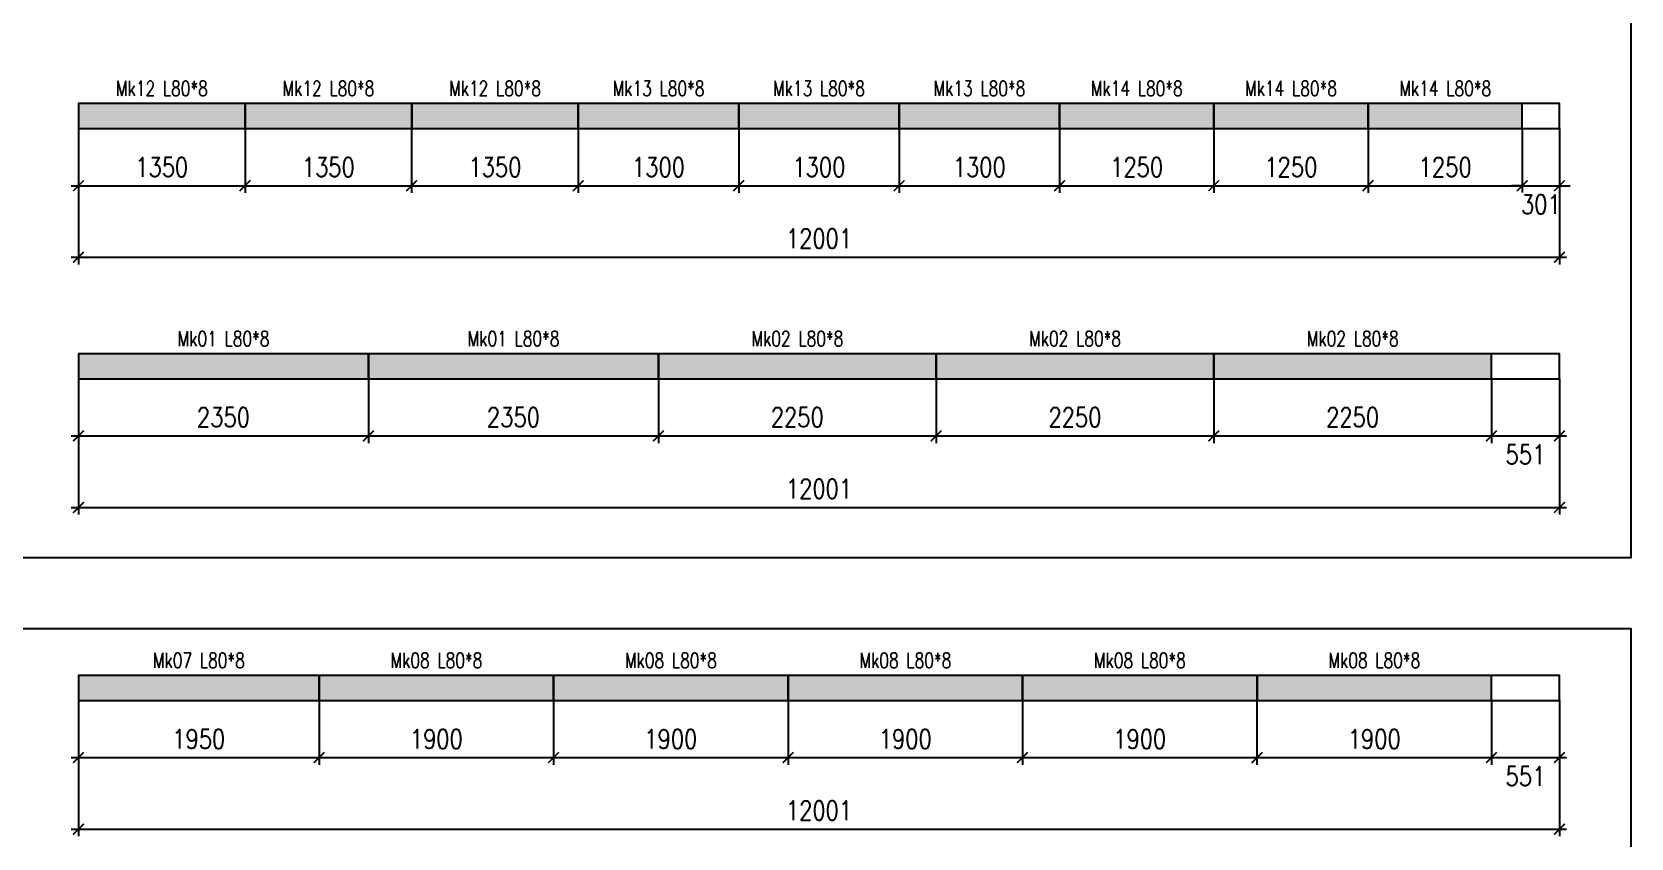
# Model space of a CAD drawing. Header units: millimetres. Extents: x -56 to 421004, y -1 to 91234.
# Drawn here: x 237506 to 250464, y 64003 to 70540 of the extents above; entities that cross this region are included whole.
import ezdxf
from ezdxf.enums import TextEntityAlignment as Align

# ---------------------------------------------------------------- set-up
doc = ezdxf.new("R2010")
doc.units = ezdxf.units.MM
doc.styles.add('EasyCutStyle', font='romans.shx', dxfattribs={"width": 0.8})
doc.styles.add('EasyCutStyleOptimezeBars', font='Romans.shx', dxfattribs={"width": 0.8})
doc.dimstyles.new('EasyCutDimOptimezeBars', dxfattribs={"dimscale": 57.971, "dimtxt": 2.7, "dimasz": 1.5, "dimexe": 1, "dimexo": 0, "dimgap": 1.25, "dimtad": 1, "dimdec": 1, "dimrnd": 0.5, "dimzin": 12, "dimdsep": 46, "dimtxsty": 'EasyCutStyleOptimezeBars', "dimblk": 'ARCHTICK', "dimblk1": 'ARCHTICK', "dimblk2": 'ARCHTICK', "dimcen": 1, "dimdle": 1, "dimclrd": 1, "dimclre": 1, "dimclrt": 3, "dimadec": 3, "dimazin": 0, "dimtfac": 1, "dimtdec": 1, "dimtix": 1, "dimtmove": 0, "dimatfit": 3, "dimfxl": 1, "dimtfill": 1, "dimtolj": 1, "dimtzin": 0, "dimarcsym": 0})

# ---------------------------------------------------------------- blocks, each defined once
blk = doc.blocks.new('_ArchTick')
at = {"color": 0, "linetype": 'ByBlock', "const_width": 0.15}
blk.add_lwpolyline([(-0.5, -0.5), (0.5, 0.5)], dxfattribs=at)
blk = doc.blocks.new('*D1438')
at = {"color": 1, "lineweight": -2}
for p, q in [((237883, 69757), (237883, 69235)), ((239233, 69757), (239233, 69235)), ((237825, 69293), (239291, 69293))]:
    blk.add_line(p, q, dxfattribs=at)
at = {"layer": 'Defpoints', "color": 0}
for p in [(237883, 69757), (239233, 69757), (239233, 69293)]:
    blk.add_point(p, dxfattribs=at)
at = {"color": 1, "lineweight": -2, "xscale": 86.9637, "yscale": 86.9637, "zscale": 86.9637, "rotation": 180}
blk.add_blockref('_ArchTick', (237883, 69293), dxfattribs=at)
at = {"color": 1, "lineweight": -2, "xscale": 86.9637, "yscale": 86.9637, "zscale": 86.9637}
blk.add_blockref('_ArchTick', (239233, 69293), dxfattribs=at)
at = {"color": 3, "insert": (238558, 69444), "char_height": 156.5, "attachment_point": 5, "style": 'EasyCutStyleOptimezeBars', "bg_fill": 3, "box_fill_scale": 1.1, "bg_fill_color": 256, "bg_fill_true_color": 13158600, "bg_fill_transparency": 14539248}
blk.add_mtext('\\A1;1350', dxfattribs=at)
blk = doc.blocks.new('*D1439')
at = {"color": 1, "lineweight": -2}
for p, q in [((239233, 69757), (239233, 69235)), ((240583, 69757), (240583, 69235)), ((239175, 69293), (240641, 69293))]:
    blk.add_line(p, q, dxfattribs=at)
at = {"layer": 'Defpoints', "color": 0}
for p in [(239233, 69757), (240583, 69757), (240583, 69293)]:
    blk.add_point(p, dxfattribs=at)
at = {"color": 1, "lineweight": -2, "xscale": 86.9637, "yscale": 86.9637, "zscale": 86.9637, "rotation": 180}
blk.add_blockref('_ArchTick', (239233, 69293), dxfattribs=at)
at = {"color": 1, "lineweight": -2, "xscale": 86.9637, "yscale": 86.9637, "zscale": 86.9637}
blk.add_blockref('_ArchTick', (240583, 69293), dxfattribs=at)
at = {"color": 3, "insert": (239908, 69444), "char_height": 156.5, "attachment_point": 5, "style": 'EasyCutStyleOptimezeBars', "bg_fill": 3, "box_fill_scale": 1.1, "bg_fill_color": 256, "bg_fill_true_color": 13158600, "bg_fill_transparency": 14548288}
blk.add_mtext('\\A1;1350', dxfattribs=at)
blk = doc.blocks.new('*D1440')
at = {"color": 1, "lineweight": -2}
for p, q in [((240583, 69757), (240583, 69235)), ((241933, 69757), (241933, 69235)), ((240525, 69293), (241991, 69293))]:
    blk.add_line(p, q, dxfattribs=at)
at = {"layer": 'Defpoints', "color": 0}
for p in [(240583, 69757), (241933, 69757), (241933, 69293)]:
    blk.add_point(p, dxfattribs=at)
at = {"color": 1, "lineweight": -2, "xscale": 86.9637, "yscale": 86.9637, "zscale": 86.9637, "rotation": 180}
blk.add_blockref('_ArchTick', (240583, 69293), dxfattribs=at)
at = {"color": 1, "lineweight": -2, "xscale": 86.9637, "yscale": 86.9637, "zscale": 86.9637}
blk.add_blockref('_ArchTick', (241933, 69293), dxfattribs=at)
at = {"color": 3, "insert": (241258, 69444), "char_height": 156.5, "attachment_point": 5, "style": 'EasyCutStyleOptimezeBars', "bg_fill": 3, "box_fill_scale": 1.1, "bg_fill_color": 256, "bg_fill_true_color": 13158600, "bg_fill_transparency": 92840}
blk.add_mtext('\\A1;1350', dxfattribs=at)
blk = doc.blocks.new('*D1441')
at = {"color": 1, "lineweight": -2}
for p, q in [((241933, 69757), (241933, 69235)), ((243233, 69757), (243233, 69235)), ((241875, 69293), (243291, 69293))]:
    blk.add_line(p, q, dxfattribs=at)
at = {"layer": 'Defpoints', "color": 0}
for p in [(241933, 69757), (243233, 69757), (243233, 69293)]:
    blk.add_point(p, dxfattribs=at)
at = {"color": 1, "lineweight": -2, "xscale": 86.9637, "yscale": 86.9637, "zscale": 86.9637, "rotation": 180}
blk.add_blockref('_ArchTick', (241933, 69293), dxfattribs=at)
at = {"color": 1, "lineweight": -2, "xscale": 86.9637, "yscale": 86.9637, "zscale": 86.9637}
blk.add_blockref('_ArchTick', (243233, 69293), dxfattribs=at)
at = {"color": 3, "insert": (242583, 69444), "char_height": 156.5, "attachment_point": 5, "style": 'EasyCutStyleOptimezeBars', "bg_fill": 3, "box_fill_scale": 1.1, "bg_fill_color": 256, "bg_fill_true_color": 13158600, "bg_fill_transparency": 0}
blk.add_mtext('\\A1;1300', dxfattribs=at)
blk = doc.blocks.new('*D1442')
at = {"color": 1, "lineweight": -2}
for p, q in [((243233, 69757), (243233, 69235)), ((244533, 69757), (244533, 69235)), ((243175, 69293), (244591, 69293))]:
    blk.add_line(p, q, dxfattribs=at)
at = {"layer": 'Defpoints', "color": 0}
for p in [(243233, 69757), (244533, 69757), (244533, 69293)]:
    blk.add_point(p, dxfattribs=at)
at = {"color": 1, "lineweight": -2, "xscale": 86.9637, "yscale": 86.9637, "zscale": 86.9637, "rotation": 180}
blk.add_blockref('_ArchTick', (243233, 69293), dxfattribs=at)
at = {"color": 1, "lineweight": -2, "xscale": 86.9637, "yscale": 86.9637, "zscale": 86.9637}
blk.add_blockref('_ArchTick', (244533, 69293), dxfattribs=at)
at = {"color": 3, "insert": (243883, 69444), "char_height": 156.5, "attachment_point": 5, "style": 'EasyCutStyleOptimezeBars', "bg_fill": 3, "box_fill_scale": 1.1, "bg_fill_color": 256, "bg_fill_true_color": 13158600, "bg_fill_transparency": 93296}
blk.add_mtext('\\A1;1300', dxfattribs=at)
blk = doc.blocks.new('*D1443')
at = {"color": 1, "lineweight": -2}
for p, q in [((244533, 69757), (244533, 69235)), ((245833, 69757), (245833, 69235)), ((244475, 69293), (245891, 69293))]:
    blk.add_line(p, q, dxfattribs=at)
at = {"layer": 'Defpoints', "color": 0}
for p in [(244533, 69757), (245833, 69757), (245833, 69293)]:
    blk.add_point(p, dxfattribs=at)
at = {"color": 1, "lineweight": -2, "xscale": 86.9637, "yscale": 86.9637, "zscale": 86.9637, "rotation": 180}
blk.add_blockref('_ArchTick', (244533, 69293), dxfattribs=at)
at = {"color": 1, "lineweight": -2, "xscale": 86.9637, "yscale": 86.9637, "zscale": 86.9637}
blk.add_blockref('_ArchTick', (245833, 69293), dxfattribs=at)
at = {"color": 3, "insert": (245183, 69444), "char_height": 156.5, "attachment_point": 5, "style": 'EasyCutStyleOptimezeBars', "bg_fill": 3, "box_fill_scale": 1.1, "bg_fill_color": 256, "bg_fill_true_color": 13158600, "bg_fill_transparency": 4837207}
blk.add_mtext('\\A1;1300', dxfattribs=at)
blk = doc.blocks.new('*D1444')
at = {"color": 1, "lineweight": -2}
for p, q in [((245833, 69757), (245833, 69235)), ((247083, 69757), (247083, 69235)), ((245775, 69293), (247141, 69293))]:
    blk.add_line(p, q, dxfattribs=at)
at = {"layer": 'Defpoints', "color": 0}
for p in [(245833, 69757), (247083, 69757), (247083, 69293)]:
    blk.add_point(p, dxfattribs=at)
at = {"color": 1, "lineweight": -2, "xscale": 86.9637, "yscale": 86.9637, "zscale": 86.9637, "rotation": 180}
blk.add_blockref('_ArchTick', (245833, 69293), dxfattribs=at)
at = {"color": 1, "lineweight": -2, "xscale": 86.9637, "yscale": 86.9637, "zscale": 86.9637}
blk.add_blockref('_ArchTick', (247083, 69293), dxfattribs=at)
at = {"color": 3, "insert": (246458, 69444), "char_height": 156.5, "attachment_point": 5, "style": 'EasyCutStyleOptimezeBars', "bg_fill": 3, "box_fill_scale": 1.1, "bg_fill_color": 256, "bg_fill_true_color": 13158600, "bg_fill_transparency": 179572}
blk.add_mtext('\\A1;1250', dxfattribs=at)
blk = doc.blocks.new('*D1445')
at = {"color": 1, "lineweight": -2}
for p, q in [((247083, 69757), (247083, 69235)), ((248333, 69757), (248333, 69235)), ((247025, 69293), (248391, 69293))]:
    blk.add_line(p, q, dxfattribs=at)
at = {"layer": 'Defpoints', "color": 0}
for p in [(247083, 69757), (248333, 69757), (248333, 69293)]:
    blk.add_point(p, dxfattribs=at)
at = {"color": 1, "lineweight": -2, "xscale": 86.9637, "yscale": 86.9637, "zscale": 86.9637, "rotation": 180}
blk.add_blockref('_ArchTick', (247083, 69293), dxfattribs=at)
at = {"color": 1, "lineweight": -2, "xscale": 86.9637, "yscale": 86.9637, "zscale": 86.9637}
blk.add_blockref('_ArchTick', (248333, 69293), dxfattribs=at)
at = {"color": 3, "insert": (247708, 69444), "char_height": 156.5, "attachment_point": 5, "style": 'EasyCutStyleOptimezeBars', "bg_fill": 3, "box_fill_scale": 1.1, "bg_fill_color": 256, "bg_fill_true_color": 13158600, "bg_fill_transparency": 0}
blk.add_mtext('\\A1;1250', dxfattribs=at)
blk = doc.blocks.new('*D1446')
at = {"color": 1, "lineweight": -2}
for p, q in [((248333, 69757), (248333, 69235)), ((249583, 69757), (249583, 69235)), ((248275, 69293), (249641, 69293))]:
    blk.add_line(p, q, dxfattribs=at)
at = {"layer": 'Defpoints', "color": 0}
for p in [(248333, 69757), (249583, 69757), (249583, 69293)]:
    blk.add_point(p, dxfattribs=at)
at = {"color": 1, "lineweight": -2, "xscale": 86.9637, "yscale": 86.9637, "zscale": 86.9637, "rotation": 180}
blk.add_blockref('_ArchTick', (248333, 69293), dxfattribs=at)
at = {"color": 1, "lineweight": -2, "xscale": 86.9637, "yscale": 86.9637, "zscale": 86.9637}
blk.add_blockref('_ArchTick', (249583, 69293), dxfattribs=at)
at = {"color": 3, "insert": (248958, 69444), "char_height": 156.5, "attachment_point": 5, "style": 'EasyCutStyleOptimezeBars', "bg_fill": 3, "box_fill_scale": 1.1, "bg_fill_color": 256, "bg_fill_true_color": 13158600, "bg_fill_transparency": 4837208}
blk.add_mtext('\\A1;1250', dxfattribs=at)
blk = doc.blocks.new('*D1447')
at = {"color": 1, "lineweight": -2}
for p, q in [((249583, 69757), (249583, 69235)), ((249884, 69757), (249884, 69235)), ((249583, 69293), (249496, 69293)), ((249583, 69293), (249884, 69293)), ((249884, 69293), (249971, 69293))]:
    blk.add_line(p, q, dxfattribs=at)
at = {"layer": 'Defpoints', "color": 0}
for p in [(249583, 69757), (249884, 69757)]:
    blk.add_point(p, dxfattribs=at)
at = {"color": 1, "lineweight": -2, "xscale": 86.9637, "yscale": 86.9637, "zscale": 86.9637}
blk.add_blockref('_ArchTick', (249583, 69293), dxfattribs=at)
at = {"color": 1, "lineweight": -2, "xscale": 86.9637, "yscale": 86.9637, "zscale": 86.9637, "rotation": 180}
blk.add_blockref('_ArchTick', (249884, 69293), dxfattribs=at)
at = {"color": 3, "char_height": 156.5, "attachment_point": 5, "style": 'EasyCutStyleOptimezeBars', "bg_fill": 3, "box_fill_scale": 1.1, "bg_fill_color": 256, "bg_fill_true_color": 13158600}
for s, insert, bg_fill_transparency in [('\\A1;', (249734, 69496), 4837207), ('\\A1;301', (249734, 69142), 0)]:
    blk.add_mtext(s, dxfattribs=dict(at, insert=insert, bg_fill_transparency=bg_fill_transparency))
at = {"layer": 'Defpoints', "color": 0}
blk.add_point((249884, 69293), dxfattribs=at)
blk = doc.blocks.new('*D1448')
at = {"color": 1, "lineweight": -2}
for p, q in [((237883, 69757), (237883, 68655)), ((249884, 69757), (249884, 68655)), ((237825, 68713), (249942, 68713))]:
    blk.add_line(p, q, dxfattribs=at)
at = {"layer": 'Defpoints', "color": 0}
for p in [(237883, 69757), (249884, 69757), (249884, 68713)]:
    blk.add_point(p, dxfattribs=at)
at = {"color": 1, "lineweight": -2, "xscale": 86.9637, "yscale": 86.9637, "zscale": 86.9637, "rotation": 180}
blk.add_blockref('_ArchTick', (237883, 68713), dxfattribs=at)
at = {"color": 1, "lineweight": -2, "xscale": 86.9637, "yscale": 86.9637, "zscale": 86.9637}
blk.add_blockref('_ArchTick', (249884, 68713), dxfattribs=at)
at = {"color": 3, "insert": (243884, 68864), "char_height": 156.5, "attachment_point": 5, "style": 'EasyCutStyleOptimezeBars', "bg_fill": 3, "box_fill_scale": 1.1, "bg_fill_color": 256, "bg_fill_true_color": 13158600, "bg_fill_transparency": 14639216}
blk.add_mtext('\\A1;12001', dxfattribs=at)
blk = doc.blocks.new('*D1449')
at = {"color": 1, "lineweight": -2}
for p, q in [((237883, 67728), (237883, 67206)), ((240233, 67728), (240233, 67206)), ((237825, 67264), (240291, 67264))]:
    blk.add_line(p, q, dxfattribs=at)
at = {"layer": 'Defpoints', "color": 0}
for p in [(237883, 67728), (240233, 67728), (240233, 67264)]:
    blk.add_point(p, dxfattribs=at)
at = {"color": 1, "lineweight": -2, "xscale": 86.9637, "yscale": 86.9637, "zscale": 86.9637, "rotation": 180}
blk.add_blockref('_ArchTick', (237883, 67264), dxfattribs=at)
at = {"color": 1, "lineweight": -2, "xscale": 86.9637, "yscale": 86.9637, "zscale": 86.9637}
blk.add_blockref('_ArchTick', (240233, 67264), dxfattribs=at)
at = {"color": 3, "insert": (239058, 67415), "char_height": 156.5, "attachment_point": 5, "style": 'EasyCutStyleOptimezeBars', "bg_fill": 3, "box_fill_scale": 1.1, "bg_fill_color": 256, "bg_fill_true_color": 13158600, "bg_fill_transparency": 182152}
blk.add_mtext('\\A1;2350', dxfattribs=at)
blk = doc.blocks.new('*D1450')
at = {"color": 1, "lineweight": -2}
for p, q in [((240233, 67728), (240233, 67206)), ((242583, 67728), (242583, 67206)), ((240175, 67264), (242641, 67264))]:
    blk.add_line(p, q, dxfattribs=at)
at = {"layer": 'Defpoints', "color": 0}
for p in [(240233, 67728), (242583, 67728), (242583, 67264)]:
    blk.add_point(p, dxfattribs=at)
at = {"color": 1, "lineweight": -2, "xscale": 86.9637, "yscale": 86.9637, "zscale": 86.9637, "rotation": 180}
blk.add_blockref('_ArchTick', (240233, 67264), dxfattribs=at)
at = {"color": 1, "lineweight": -2, "xscale": 86.9637, "yscale": 86.9637, "zscale": 86.9637}
blk.add_blockref('_ArchTick', (242583, 67264), dxfattribs=at)
at = {"color": 3, "insert": (241408, 67415), "char_height": 156.5, "attachment_point": 5, "style": 'EasyCutStyleOptimezeBars', "bg_fill": 3, "box_fill_scale": 1.1, "bg_fill_color": 256, "bg_fill_true_color": 13158600, "bg_fill_transparency": 181636}
blk.add_mtext('\\A1;2350', dxfattribs=at)
blk = doc.blocks.new('*D1451')
at = {"color": 1, "lineweight": -2}
for p, q in [((242583, 67728), (242583, 67206)), ((244833, 67728), (244833, 67206)), ((242525, 67264), (244891, 67264))]:
    blk.add_line(p, q, dxfattribs=at)
at = {"layer": 'Defpoints', "color": 0}
for p in [(242583, 67728), (244833, 67728), (244833, 67264)]:
    blk.add_point(p, dxfattribs=at)
at = {"color": 1, "lineweight": -2, "xscale": 86.9637, "yscale": 86.9637, "zscale": 86.9637, "rotation": 180}
blk.add_blockref('_ArchTick', (242583, 67264), dxfattribs=at)
at = {"color": 1, "lineweight": -2, "xscale": 86.9637, "yscale": 86.9637, "zscale": 86.9637}
blk.add_blockref('_ArchTick', (244833, 67264), dxfattribs=at)
at = {"color": 3, "insert": (243708, 67415), "char_height": 156.5, "attachment_point": 5, "style": 'EasyCutStyleOptimezeBars', "bg_fill": 3, "box_fill_scale": 1.1, "bg_fill_color": 256, "bg_fill_true_color": 13158600, "bg_fill_transparency": 182152}
blk.add_mtext('\\A1;2250', dxfattribs=at)
blk = doc.blocks.new('*D1452')
at = {"color": 1, "lineweight": -2}
for p, q in [((244833, 67728), (244833, 67206)), ((247083, 67728), (247083, 67206)), ((244775, 67264), (247141, 67264))]:
    blk.add_line(p, q, dxfattribs=at)
at = {"layer": 'Defpoints', "color": 0}
for p in [(244833, 67728), (247083, 67728), (247083, 67264)]:
    blk.add_point(p, dxfattribs=at)
at = {"color": 1, "lineweight": -2, "xscale": 86.9637, "yscale": 86.9637, "zscale": 86.9637, "rotation": 180}
blk.add_blockref('_ArchTick', (244833, 67264), dxfattribs=at)
at = {"color": 1, "lineweight": -2, "xscale": 86.9637, "yscale": 86.9637, "zscale": 86.9637}
blk.add_blockref('_ArchTick', (247083, 67264), dxfattribs=at)
at = {"color": 3, "insert": (245958, 67415), "char_height": 156.5, "attachment_point": 5, "style": 'EasyCutStyleOptimezeBars', "bg_fill": 3, "box_fill_scale": 1.1, "bg_fill_color": 256, "bg_fill_true_color": 13158600, "bg_fill_transparency": 0}
blk.add_mtext('\\A1;2250', dxfattribs=at)
blk = doc.blocks.new('*D1453')
at = {"color": 1, "lineweight": -2}
for p, q in [((247083, 67728), (247083, 67206)), ((249333, 67728), (249333, 67206)), ((247025, 67264), (249391, 67264))]:
    blk.add_line(p, q, dxfattribs=at)
at = {"layer": 'Defpoints', "color": 0}
for p in [(247083, 67728), (249333, 67728), (249333, 67264)]:
    blk.add_point(p, dxfattribs=at)
at = {"color": 1, "lineweight": -2, "xscale": 86.9637, "yscale": 86.9637, "zscale": 86.9637, "rotation": 180}
blk.add_blockref('_ArchTick', (247083, 67264), dxfattribs=at)
at = {"color": 1, "lineweight": -2, "xscale": 86.9637, "yscale": 86.9637, "zscale": 86.9637}
blk.add_blockref('_ArchTick', (249333, 67264), dxfattribs=at)
at = {"color": 3, "insert": (248208, 67415), "char_height": 156.5, "attachment_point": 5, "style": 'EasyCutStyleOptimezeBars', "bg_fill": 3, "box_fill_scale": 1.1, "bg_fill_color": 256, "bg_fill_true_color": 13158600, "bg_fill_transparency": 0}
blk.add_mtext('\\A1;2250', dxfattribs=at)
blk = doc.blocks.new('*D1454')
at = {"color": 1, "lineweight": -2}
for p, q in [((249333, 67728), (249333, 67206)), ((249884, 67728), (249884, 67206)), ((249275, 67264), (249942, 67264))]:
    blk.add_line(p, q, dxfattribs=at)
at = {"layer": 'Defpoints', "color": 0}
for p in [(249333, 67728), (249884, 67728), (249884, 67264)]:
    blk.add_point(p, dxfattribs=at)
at = {"color": 1, "lineweight": -2, "xscale": 86.9637, "yscale": 86.9637, "zscale": 86.9637, "rotation": 180}
blk.add_blockref('_ArchTick', (249333, 67264), dxfattribs=at)
at = {"color": 1, "lineweight": -2, "xscale": 86.9637, "yscale": 86.9637, "zscale": 86.9637}
blk.add_blockref('_ArchTick', (249884, 67264), dxfattribs=at)
at = {"color": 3, "insert": (249609, 67467), "char_height": 156.5, "attachment_point": 5, "style": 'EasyCutStyleOptimezeBars', "bg_fill": 3, "box_fill_scale": 1.1, "bg_fill_color": 256, "bg_fill_true_color": 13158600, "bg_fill_transparency": 183700}
blk.add_mtext('\\A1;', dxfattribs=at)
at = {"color": 3, "insert": (249609, 67113), "char_height": 156.5, "attachment_point": 5, "style": 'EasyCutStyleOptimezeBars', "bg_fill": 3, "box_fill_scale": 1.1, "bg_fill_color": 256, "bg_fill_true_color": 13158600, "bg_fill_transparency": 183700}
blk.add_mtext('\\A1;551', dxfattribs=at)
blk = doc.blocks.new('*D1455')
at = {"color": 1, "lineweight": -2}
for p, q in [((237883, 67728), (237883, 66626)), ((249884, 67728), (249884, 66626)), ((237825, 66684), (249942, 66684))]:
    blk.add_line(p, q, dxfattribs=at)
at = {"layer": 'Defpoints', "color": 0}
for p in [(237883, 67728), (249884, 67728), (249884, 66684)]:
    blk.add_point(p, dxfattribs=at)
at = {"color": 1, "lineweight": -2, "xscale": 86.9637, "yscale": 86.9637, "zscale": 86.9637, "rotation": 180}
blk.add_blockref('_ArchTick', (237883, 66684), dxfattribs=at)
at = {"color": 1, "lineweight": -2, "xscale": 86.9637, "yscale": 86.9637, "zscale": 86.9637}
blk.add_blockref('_ArchTick', (249884, 66684), dxfattribs=at)
at = {"color": 3, "insert": (243884, 66835), "char_height": 156.5, "attachment_point": 5, "style": 'EasyCutStyleOptimezeBars', "bg_fill": 3, "box_fill_scale": 1.1, "bg_fill_color": 256, "bg_fill_true_color": 13158600, "bg_fill_transparency": 184216}
blk.add_mtext('\\A1;12001', dxfattribs=at)
blk = doc.blocks.new('*D1456')
at = {"color": 1, "lineweight": -2}
for p, q in [((237883, 65119), (237883, 64597)), ((239833, 65119), (239833, 64597)), ((237825, 64655), (239891, 64655))]:
    blk.add_line(p, q, dxfattribs=at)
at = {"layer": 'Defpoints', "color": 0}
for p in [(237883, 65119), (239833, 65119), (239833, 64655)]:
    blk.add_point(p, dxfattribs=at)
at = {"color": 1, "lineweight": -2, "xscale": 86.9637, "yscale": 86.9637, "zscale": 86.9637, "rotation": 180}
blk.add_blockref('_ArchTick', (237883, 64655), dxfattribs=at)
at = {"color": 1, "lineweight": -2, "xscale": 86.9637, "yscale": 86.9637, "zscale": 86.9637}
blk.add_blockref('_ArchTick', (239833, 64655), dxfattribs=at)
at = {"color": 3, "insert": (238858, 64806), "char_height": 156.5, "attachment_point": 5, "style": 'EasyCutStyleOptimezeBars', "bg_fill": 3, "box_fill_scale": 1.1, "bg_fill_color": 256, "bg_fill_true_color": 13158600, "bg_fill_transparency": 15046544}
blk.add_mtext('\\A1;1950', dxfattribs=at)
blk = doc.blocks.new('*D1457')
at = {"color": 1, "lineweight": -2}
for p, q in [((239833, 65119), (239833, 64597)), ((241733, 65119), (241733, 64597)), ((239775, 64655), (241791, 64655))]:
    blk.add_line(p, q, dxfattribs=at)
at = {"layer": 'Defpoints', "color": 0}
for p in [(239833, 65119), (241733, 65119), (241733, 64655)]:
    blk.add_point(p, dxfattribs=at)
at = {"color": 1, "lineweight": -2, "xscale": 86.9637, "yscale": 86.9637, "zscale": 86.9637, "rotation": 180}
blk.add_blockref('_ArchTick', (239833, 64655), dxfattribs=at)
at = {"color": 1, "lineweight": -2, "xscale": 86.9637, "yscale": 86.9637, "zscale": 86.9637}
blk.add_blockref('_ArchTick', (241733, 64655), dxfattribs=at)
at = {"color": 3, "insert": (240783, 64806), "char_height": 156.5, "attachment_point": 5, "style": 'EasyCutStyleOptimezeBars', "bg_fill": 3, "box_fill_scale": 1.1, "bg_fill_color": 256, "bg_fill_true_color": 13158600, "bg_fill_transparency": 0}
blk.add_mtext('\\A1;1900', dxfattribs=at)
blk = doc.blocks.new('*D1458')
at = {"color": 1, "lineweight": -2}
for p, q in [((241733, 65119), (241733, 64597)), ((243633, 65119), (243633, 64597)), ((241675, 64655), (243691, 64655))]:
    blk.add_line(p, q, dxfattribs=at)
at = {"layer": 'Defpoints', "color": 0}
for p in [(241733, 65119), (243633, 65119), (243633, 64655)]:
    blk.add_point(p, dxfattribs=at)
at = {"color": 1, "lineweight": -2, "xscale": 86.9637, "yscale": 86.9637, "zscale": 86.9637, "rotation": 180}
blk.add_blockref('_ArchTick', (241733, 64655), dxfattribs=at)
at = {"color": 1, "lineweight": -2, "xscale": 86.9637, "yscale": 86.9637, "zscale": 86.9637}
blk.add_blockref('_ArchTick', (243633, 64655), dxfattribs=at)
at = {"color": 3, "insert": (242683, 64806), "char_height": 156.5, "attachment_point": 5, "style": 'EasyCutStyleOptimezeBars', "bg_fill": 3, "box_fill_scale": 1.1, "bg_fill_color": 256, "bg_fill_true_color": 13158600, "bg_fill_transparency": 15052336}
blk.add_mtext('\\A1;1900', dxfattribs=at)
blk = doc.blocks.new('*D1459')
at = {"color": 1, "lineweight": -2}
for p, q in [((243633, 65119), (243633, 64597)), ((245533, 65119), (245533, 64597)), ((243575, 64655), (245591, 64655))]:
    blk.add_line(p, q, dxfattribs=at)
at = {"layer": 'Defpoints', "color": 0}
for p in [(243633, 65119), (245533, 65119), (245533, 64655)]:
    blk.add_point(p, dxfattribs=at)
at = {"color": 1, "lineweight": -2, "xscale": 86.9637, "yscale": 86.9637, "zscale": 86.9637, "rotation": 180}
blk.add_blockref('_ArchTick', (243633, 64655), dxfattribs=at)
at = {"color": 1, "lineweight": -2, "xscale": 86.9637, "yscale": 86.9637, "zscale": 86.9637}
blk.add_blockref('_ArchTick', (245533, 64655), dxfattribs=at)
at = {"color": 3, "insert": (244583, 64806), "char_height": 156.5, "attachment_point": 5, "style": 'EasyCutStyleOptimezeBars', "bg_fill": 3, "box_fill_scale": 1.1, "bg_fill_color": 256, "bg_fill_true_color": 13158600, "bg_fill_transparency": 16174305}
blk.add_mtext('\\A1;1900', dxfattribs=at)
blk = doc.blocks.new('*D1460')
at = {"color": 1, "lineweight": -2}
for p, q in [((245533, 65119), (245533, 64597)), ((247433, 65119), (247433, 64597)), ((245475, 64655), (247491, 64655))]:
    blk.add_line(p, q, dxfattribs=at)
at = {"layer": 'Defpoints', "color": 0}
for p in [(245533, 65119), (247433, 65119), (247433, 64655)]:
    blk.add_point(p, dxfattribs=at)
at = {"color": 1, "lineweight": -2, "xscale": 86.9637, "yscale": 86.9637, "zscale": 86.9637, "rotation": 180}
blk.add_blockref('_ArchTick', (245533, 64655), dxfattribs=at)
at = {"color": 1, "lineweight": -2, "xscale": 86.9637, "yscale": 86.9637, "zscale": 86.9637}
blk.add_blockref('_ArchTick', (247433, 64655), dxfattribs=at)
at = {"color": 3, "insert": (246483, 64806), "char_height": 156.5, "attachment_point": 5, "style": 'EasyCutStyleOptimezeBars', "bg_fill": 3, "box_fill_scale": 1.1, "bg_fill_color": 256, "bg_fill_true_color": 13158600, "bg_fill_transparency": 418616}
blk.add_mtext('\\A1;1900', dxfattribs=at)
blk = doc.blocks.new('*D1461')
at = {"color": 1, "lineweight": -2}
for p, q in [((247433, 65119), (247433, 64597)), ((249333, 65119), (249333, 64597)), ((247375, 64655), (249391, 64655))]:
    blk.add_line(p, q, dxfattribs=at)
at = {"layer": 'Defpoints', "color": 0}
for p in [(247433, 65119), (249333, 65119), (249333, 64655)]:
    blk.add_point(p, dxfattribs=at)
at = {"color": 1, "lineweight": -2, "xscale": 86.9637, "yscale": 86.9637, "zscale": 86.9637, "rotation": 180}
blk.add_blockref('_ArchTick', (247433, 64655), dxfattribs=at)
at = {"color": 1, "lineweight": -2, "xscale": 86.9637, "yscale": 86.9637, "zscale": 86.9637}
blk.add_blockref('_ArchTick', (249333, 64655), dxfattribs=at)
at = {"color": 3, "insert": (248383, 64806), "char_height": 156.5, "attachment_point": 5, "style": 'EasyCutStyleOptimezeBars', "bg_fill": 3, "box_fill_scale": 1.1, "bg_fill_color": 256, "bg_fill_true_color": 13158600, "bg_fill_transparency": 15078912}
blk.add_mtext('\\A1;1900', dxfattribs=at)
blk = doc.blocks.new('*D1462')
at = {"color": 1, "lineweight": -2}
for p, q in [((249333, 65119), (249333, 64597)), ((249884, 65119), (249884, 64597)), ((249275, 64655), (249942, 64655))]:
    blk.add_line(p, q, dxfattribs=at)
at = {"layer": 'Defpoints', "color": 0}
for p in [(249333, 65119), (249884, 65119), (249884, 64655)]:
    blk.add_point(p, dxfattribs=at)
at = {"color": 1, "lineweight": -2, "xscale": 86.9637, "yscale": 86.9637, "zscale": 86.9637, "rotation": 180}
blk.add_blockref('_ArchTick', (249333, 64655), dxfattribs=at)
at = {"color": 1, "lineweight": -2, "xscale": 86.9637, "yscale": 86.9637, "zscale": 86.9637}
blk.add_blockref('_ArchTick', (249884, 64655), dxfattribs=at)
at = {"color": 3, "insert": (249609, 64858), "char_height": 156.5, "attachment_point": 5, "style": 'EasyCutStyleOptimezeBars', "bg_fill": 3, "box_fill_scale": 1.1, "bg_fill_color": 256, "bg_fill_true_color": 13158600, "bg_fill_transparency": 15085836}
blk.add_mtext('\\A1;', dxfattribs=at)
at = {"color": 3, "insert": (249609, 64504), "char_height": 156.5, "attachment_point": 5, "style": 'EasyCutStyleOptimezeBars', "bg_fill": 3, "box_fill_scale": 1.1, "bg_fill_color": 256, "bg_fill_true_color": 13158600, "bg_fill_transparency": 189892}
blk.add_mtext('\\A1;551', dxfattribs=at)
blk = doc.blocks.new('*D1463')
at = {"color": 1, "lineweight": -2}
for p, q in [((237883, 65119), (237883, 64017)), ((249884, 65119), (249884, 64017)), ((237825, 64075), (249942, 64075))]:
    blk.add_line(p, q, dxfattribs=at)
at = {"layer": 'Defpoints', "color": 0}
for p in [(237883, 65119), (249884, 65119), (249884, 64075)]:
    blk.add_point(p, dxfattribs=at)
at = {"color": 1, "lineweight": -2, "xscale": 86.9637, "yscale": 86.9637, "zscale": 86.9637, "rotation": 180}
blk.add_blockref('_ArchTick', (237883, 64075), dxfattribs=at)
at = {"color": 1, "lineweight": -2, "xscale": 86.9637, "yscale": 86.9637, "zscale": 86.9637}
blk.add_blockref('_ArchTick', (249884, 64075), dxfattribs=at)
at = {"color": 3, "insert": (243884, 64226), "char_height": 156.5, "attachment_point": 5, "style": 'EasyCutStyleOptimezeBars', "bg_fill": 3, "box_fill_scale": 1.1, "bg_fill_color": 256, "bg_fill_true_color": 13158600, "bg_fill_transparency": 184732}
blk.add_mtext('\\A1;12001', dxfattribs=at)

msp = doc.modelspace()

# ---------------------------------------------------------------- linework, layer by layer
at = {"color": 5}
for points in [[(233245.22, 66278.28), (250464.03, 66278.28), (250464.03, 78453.2), (233245.22, 78453.2)], [(233245.22, 53523.61), (250464.03, 53523.61), (250464.03, 65698.52), (233245.22, 65698.52)]]:
    msp.add_lwpolyline(points, close=True, dxfattribs=at)
at = {"color": 231, "true_color": 0xfd58be}
for points in [[(237883.28, 69756.83), (249884.28, 69756.83), (249884.28, 69959.74), (237883.28, 69959.74)], [(237883.28, 67727.68), (249884.28, 67727.68), (249884.28, 67930.59), (237883.28, 67930.59)], [(237883.28, 65118.77), (249884.28, 65118.77), (249884.28, 65321.68), (237883.28, 65321.68)]]:
    msp.add_lwpolyline(points, close=True, dxfattribs=at)
at = {"color": 7}
for points in [[(237883.28, 69756.83), (239233.28, 69756.83), (239233.28, 69959.74), (237883.28, 69959.74)], [(239233.28, 69756.83), (240583.28, 69756.83), (240583.28, 69959.74), (239233.28, 69959.74)], [(240583.28, 69756.83), (241933.28, 69756.83), (241933.28, 69959.74), (240583.28, 69959.74)], [(241933.28, 69756.83), (243233.28, 69756.83), (243233.28, 69959.74), (241933.28, 69959.74)], [(243233.28, 69756.83), (244533.28, 69756.83), (244533.28, 69959.74), (243233.28, 69959.74)], [(244533.28, 69756.83), (245833.28, 69756.83), (245833.28, 69959.74), (244533.28, 69959.74)], [(245833.28, 69756.83), (247083.28, 69756.83), (247083.28, 69959.74), (245833.28, 69959.74)], [(247083.28, 69756.83), (248333.28, 69756.83), (248333.28, 69959.74), (247083.28, 69959.74)], [(248333.28, 69756.83), (249583.28, 69756.83), (249583.28, 69959.74), (248333.28, 69959.74)], [(237883.28, 67727.68), (240233.28, 67727.68), (240233.28, 67930.59), (237883.28, 67930.59)], [(240233.28, 67727.68), (242583.28, 67727.68), (242583.28, 67930.59), (240233.28, 67930.59)], [(242583.28, 67727.68), (244833.28, 67727.68), (244833.28, 67930.59), (242583.28, 67930.59)], [(244833.28, 67727.68), (247083.28, 67727.68), (247083.28, 67930.59), (244833.28, 67930.59)], [(247083.28, 67727.68), (249333.28, 67727.68), (249333.28, 67930.59), (247083.28, 67930.59)], [(237883.28, 65118.77), (239833.28, 65118.77), (239833.28, 65321.68), (237883.28, 65321.68)], [(239833.28, 65118.77), (241733.28, 65118.77), (241733.28, 65321.68), (239833.28, 65321.68)], [(241733.28, 65118.77), (243633.28, 65118.77), (243633.28, 65321.68), (241733.28, 65321.68)], [(243633.28, 65118.77), (245533.28, 65118.77), (245533.28, 65321.68), (243633.28, 65321.68)], [(245533.28, 65118.77), (247433.28, 65118.77), (247433.28, 65321.68), (245533.28, 65321.68)], [(247433.28, 65118.77), (249333.28, 65118.77), (249333.28, 65321.68), (247433.28, 65321.68)]]:
    msp.add_lwpolyline(points, close=True, dxfattribs=at)
at = {"color": 44, "true_color": 0x976517}
for points in [[(237883.28, 69756.83), (239233.28, 69756.83), (237883.28, 69959.74), (239233.28, 69959.74)], [(239233.28, 69756.83), (240583.28, 69756.83), (239233.28, 69959.74), (240583.28, 69959.74)], [(240583.28, 69756.83), (241933.28, 69756.83), (240583.28, 69959.74), (241933.28, 69959.74)]]:
    msp.add_solid(points, dxfattribs=at)
at = {"color": 44, "true_color": 0x966117}
for points in [[(241933.28, 69756.83), (243233.28, 69756.83), (241933.28, 69959.74), (243233.28, 69959.74)], [(243233.28, 69756.83), (244533.28, 69756.83), (243233.28, 69959.74), (244533.28, 69959.74)], [(244533.28, 69756.83), (245833.28, 69756.83), (244533.28, 69959.74), (245833.28, 69959.74)]]:
    msp.add_solid(points, dxfattribs=at)
at = {"color": 34, "true_color": 0x955e17}
for points in [[(245833.28, 69756.83), (247083.28, 69756.83), (245833.28, 69959.74), (247083.28, 69959.74)], [(247083.28, 69756.83), (248333.28, 69756.83), (247083.28, 69959.74), (248333.28, 69959.74)], [(248333.28, 69756.83), (249583.28, 69756.83), (248333.28, 69959.74), (249583.28, 69959.74)]]:
    msp.add_solid(points, dxfattribs=at)
at = {"color": 54, "true_color": 0x9fa717}
for points in [[(237883.28, 67727.68), (240233.28, 67727.68), (237883.28, 67930.59), (240233.28, 67930.59)], [(240233.28, 67727.68), (242583.28, 67727.68), (240233.28, 67930.59), (242583.28, 67930.59)]]:
    msp.add_solid(points, dxfattribs=at)
at = {"color": 54, "true_color": 0xa4a517}
for points in [[(242583.28, 67727.68), (244833.28, 67727.68), (242583.28, 67930.59), (244833.28, 67930.59)], [(244833.28, 67727.68), (247083.28, 67727.68), (244833.28, 67930.59), (247083.28, 67930.59)], [(247083.28, 67727.68), (249333.28, 67727.68), (247083.28, 67930.59), (249333.28, 67930.59)]]:
    msp.add_solid(points, dxfattribs=at)
at = {"color": 54, "true_color": 0xa08f17}
msp.add_solid([(237883.28, 65118.77), (239833.28, 65118.77), (237883.28, 65321.68), (239833.28, 65321.68)], dxfattribs=at)
at = {"color": 54, "true_color": 0x9f8b17}
for points in [[(239833.28, 65118.77), (241733.28, 65118.77), (239833.28, 65321.68), (241733.28, 65321.68)], [(241733.28, 65118.77), (243633.28, 65118.77), (241733.28, 65321.68), (243633.28, 65321.68)], [(243633.28, 65118.77), (245533.28, 65118.77), (243633.28, 65321.68), (245533.28, 65321.68)], [(245533.28, 65118.77), (247433.28, 65118.77), (245533.28, 65321.68), (247433.28, 65321.68)], [(247433.28, 65118.77), (249333.28, 65118.77), (247433.28, 65321.68), (249333.28, 65321.68)]]:
    msp.add_solid(points, dxfattribs=at)

# ---------------------------------------------------------------- texts
at = {"style": 'EasyCutStyle', "width": 0.75}
for s, p in [('Mk12 L80*8', (238559.28, 70020.62)), ('Mk12 L80*8', (239909.28, 70020.62)), ('Mk12 L80*8', (241259.28, 70020.62)), ('Mk13 L80*8', (242584.28, 70020.62)), ('Mk13 L80*8', (243884.28, 70020.62)), ('Mk13 L80*8', (245184.28, 70020.62)), ('Mk14 L80*8', (246459.28, 70020.62)), ('Mk14 L80*8', (247709.28, 70020.62)), ('Mk14 L80*8', (248959.28, 70020.62)), ('Mk01 L80*8', (239059.28, 67991.47)), ('Mk01 L80*8', (241409.28, 67991.47)), ('Mk02 L80*8', (243709.28, 67991.47)), ('Mk02 L80*8', (245959.28, 67991.47)), ('Mk02 L80*8', (248209.28, 67991.47)), ('Mk07 L80*8', (238859.28, 65382.56)), ('Mk08 L80*8', (240784.28, 65382.56)), ('Mk08 L80*8', (242684.28, 65382.56)), ('Mk08 L80*8', (244584.28, 65382.56)), ('Mk08 L80*8', (246484.28, 65382.56)), ('Mk08 L80*8', (248384.28, 65382.56))]:
    msp.add_text(s, height=121.749, dxfattribs=at).set_placement(p, align=Align.CENTER)

# ---------------------------------------------------------------- next in the draw order: dimensions: what is measured, and where the dimension line sits
for base, p1, p2, picture, middle in [((239233.28, 69293.02), (237883.28, 69756.83), (239233.28, 69756.83), '*D1438', (238558.28, 69443.76)), ((240233.28, 67263.87), (237883.28, 67727.68), (240233.28, 67727.68), '*D1449', (239058.28, 67414.61)), ((239833.28, 64654.96), (237883.28, 65118.77), (239833.28, 65118.77), '*D1456', (238858.28, 64805.7))]:
    dim = msp.add_linear_dim(base=base, p1=p1, p2=p2, dimstyle='EasyCutDimOptimezeBars', override={"dimscale": 57.9758, "dimtad": 1})
    dim.commit()
    dim.dimension.update_dxf_attribs({"geometry": picture, "text_midpoint": middle})

# ---------------------------------------------------------------- next in the draw order: dimensions: what is measured, and where the dimension line sits
for base, p1, p2, picture, middle in [((240583.28, 69293.02), (239233.28, 69756.83), (240583.28, 69756.83), '*D1439', (239908.28, 69443.76)), ((242583.28, 67263.87), (240233.28, 67727.68), (242583.28, 67727.68), '*D1450', (241408.28, 67414.61)), ((241733.28, 64654.96), (239833.28, 65118.77), (241733.28, 65118.77), '*D1457', (240783.28, 64805.7))]:
    dim = msp.add_linear_dim(base=base, p1=p1, p2=p2, dimstyle='EasyCutDimOptimezeBars', override={"dimscale": 57.9758, "dimtad": 1})
    dim.commit()
    dim.dimension.update_dxf_attribs({"geometry": picture, "text_midpoint": middle})

# ---------------------------------------------------------------- next in the draw order: dimensions: what is measured, and where the dimension line sits
for base, p1, p2, picture, middle in [((241933.28, 69293.02), (240583.28, 69756.83), (241933.28, 69756.83), '*D1440', (241258.28, 69443.76)), ((244833.28, 67263.87), (242583.28, 67727.68), (244833.28, 67727.68), '*D1451', (243708.28, 67414.61)), ((243633.28, 64654.96), (241733.28, 65118.77), (243633.28, 65118.77), '*D1458', (242683.28, 64805.7))]:
    dim = msp.add_linear_dim(base=base, p1=p1, p2=p2, dimstyle='EasyCutDimOptimezeBars', override={"dimscale": 57.9758, "dimtad": 1})
    dim.commit()
    dim.dimension.update_dxf_attribs({"geometry": picture, "text_midpoint": middle})

# ---------------------------------------------------------------- next in the draw order: dimensions: what is measured, and where the dimension line sits
for base, p1, p2, picture, middle in [((243233.28, 69293.02), (241933.28, 69756.83), (243233.28, 69756.83), '*D1441', (242583.28, 69443.76)), ((247083.28, 67263.87), (244833.28, 67727.68), (247083.28, 67727.68), '*D1452', (245958.28, 67414.61)), ((245533.28, 64654.96), (243633.28, 65118.77), (245533.28, 65118.77), '*D1459', (244583.28, 64805.7))]:
    dim = msp.add_linear_dim(base=base, p1=p1, p2=p2, dimstyle='EasyCutDimOptimezeBars', override={"dimscale": 57.9758, "dimtad": 1})
    dim.commit()
    dim.dimension.update_dxf_attribs({"geometry": picture, "text_midpoint": middle})

# ---------------------------------------------------------------- next in the draw order: dimensions: what is measured, and where the dimension line sits
for base, p1, p2, picture, middle in [((244533.28, 69293.02), (243233.28, 69756.83), (244533.28, 69756.83), '*D1442', (243883.28, 69443.76)), ((249333.28, 67263.87), (247083.28, 67727.68), (249333.28, 67727.68), '*D1453', (248208.28, 67414.61)), ((247433.28, 64654.96), (245533.28, 65118.77), (247433.28, 65118.77), '*D1460', (246483.28, 64805.7))]:
    dim = msp.add_linear_dim(base=base, p1=p1, p2=p2, dimstyle='EasyCutDimOptimezeBars', override={"dimscale": 57.9758, "dimtad": 1})
    dim.commit()
    dim.dimension.update_dxf_attribs({"geometry": picture, "text_midpoint": middle})

# ---------------------------------------------------------------- next in the draw order: dimensions: what is measured, and where the dimension line sits
for base, p1, p2, picture, middle in [((245833.28, 69293.02), (244533.28, 69756.83), (245833.28, 69756.83), '*D1443', (245183.28, 69443.76)), ((249333.28, 64654.96), (247433.28, 65118.77), (249333.28, 65118.77), '*D1461', (248383.28, 64805.7))]:
    dim = msp.add_linear_dim(base=base, p1=p1, p2=p2, dimstyle='EasyCutDimOptimezeBars', override={"dimscale": 57.9758, "dimtad": 1})
    dim.commit()
    dim.dimension.update_dxf_attribs({"geometry": picture, "text_midpoint": middle})
dim = msp.add_linear_dim(base=(249884.28, 67263.87), p1=(249333.28, 67727.68), p2=(249884.28, 67727.68), text='\\X<>', dimstyle='EasyCutDimOptimezeBars', override={"dimscale": 57.9758})
dim.commit()
dim.dimension.update_dxf_attribs({"geometry": '*D1454', "text_midpoint": (249608.78, 67263.87)})

# ---------------------------------------------------------------- next in the draw order: dimensions: what is measured, and where the dimension line sits
for base, p1, p2, picture, middle in [((247083.28, 69293.02), (245833.28, 69756.83), (247083.28, 69756.83), '*D1444', (246458.28, 69443.76)), ((249884.28, 66684.11), (237883.28, 67727.68), (249884.28, 67727.68), '*D1455', (243883.78, 66834.85))]:
    dim = msp.add_linear_dim(base=base, p1=p1, p2=p2, dimstyle='EasyCutDimOptimezeBars', override={"dimscale": 57.9758, "dimtad": 1})
    dim.commit()
    dim.dimension.update_dxf_attribs({"geometry": picture, "text_midpoint": middle})
dim = msp.add_linear_dim(base=(249884.28, 64654.96), p1=(249333.28, 65118.77), p2=(249884.28, 65118.77), text='\\X<>', dimstyle='EasyCutDimOptimezeBars', override={"dimscale": 57.9758})
dim.commit()
dim.dimension.update_dxf_attribs({"geometry": '*D1462', "text_midpoint": (249608.78, 64654.96)})

# ---------------------------------------------------------------- next in the draw order: dimensions: what is measured, and where the dimension line sits
for base, p1, p2, picture, middle in [((248333.28, 69293.02), (247083.28, 69756.83), (248333.28, 69756.83), '*D1445', (247708.28, 69443.76)), ((249884.28, 64075.2), (237883.28, 65118.77), (249884.28, 65118.77), '*D1463', (243883.78, 64225.94))]:
    dim = msp.add_linear_dim(base=base, p1=p1, p2=p2, dimstyle='EasyCutDimOptimezeBars', override={"dimscale": 57.9758, "dimtad": 1})
    dim.commit()
    dim.dimension.update_dxf_attribs({"geometry": picture, "text_midpoint": middle})

# ---------------------------------------------------------------- next in the draw order: dimensions: what is measured, and where the dimension line sits
dim = msp.add_linear_dim(base=(249583.28, 69293.02), p1=(248333.28, 69756.83), p2=(249583.28, 69756.83), dimstyle='EasyCutDimOptimezeBars', override={"dimscale": 57.9758, "dimtad": 1})
dim.commit()
dim.dimension.update_dxf_attribs({"geometry": '*D1446', "text_midpoint": (248958.28, 69443.76)})

# ---------------------------------------------------------------- next in the draw order: dimensions: what is measured, and where the dimension line sits
dim = msp.add_linear_dim(base=(249884.28, 69293.02), p1=(249583.28, 69756.83), p2=(249884.28, 69756.83), text='\\X<>', dimstyle='EasyCutDimOptimezeBars', override={"dimscale": 57.9758})
dim.commit()
dim.dimension.update_dxf_attribs({"geometry": '*D1447', "text_midpoint": (249733.78, 69293.02)})

# ---------------------------------------------------------------- next in the draw order: dimensions: what is measured, and where the dimension line sits
dim = msp.add_linear_dim(base=(249884.28, 68713.27), p1=(237883.28, 69756.83), p2=(249884.28, 69756.83), dimstyle='EasyCutDimOptimezeBars', override={"dimscale": 57.9758, "dimtad": 1})
dim.commit()
dim.dimension.update_dxf_attribs({"geometry": '*D1448', "text_midpoint": (243883.78, 68864)})

doc.saveas('drawing.dxf')
